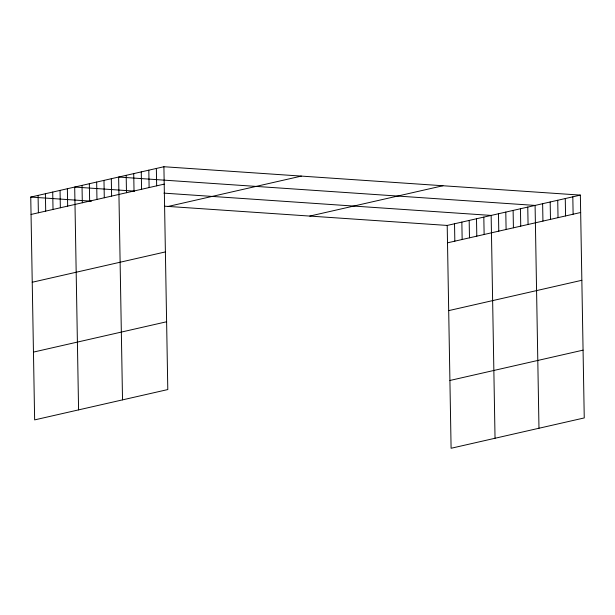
<?xml version="1.0" encoding="UTF-8"?>
<svg xmlns="http://www.w3.org/2000/svg" width="615" height="615" viewBox="0 0 615 615"><rect width="100%" height="100%" fill="white"/><g stroke="black" fill="none" stroke-linecap="round" stroke-linejoin="round"><path stroke-width="0.92" d="M163.905 166.734L167.795 389.564L34.64 419.891L30.75 197.069L163.905 166.734L580.36 195.109L584.25 417.931L451.095 448.266L447.205 225.436L580.36 195.109M31.05 214.451L164.205 184.123M168.179 206.432L301.335 176.098M309.776 216.073L442.931 185.745M32.234 282.247L165.389 251.919M447.512 242.825L580.668 212.498M33.456 352.095L166.611 321.768M448.696 310.621L581.844 280.286M449.911 380.47L583.066 350.143M134.485 191.127L74.692 187.06L78.582 409.882M163.928 193.133L491.147 215.427L495.037 438.257M30.75 197.069L91.435 201.197M164.612 206.186L447.205 225.436M572.819 196.823L573.119 214.212M565.27 198.545L565.577 215.934M557.728 200.267L558.028 217.649M550.179 201.981L550.479 219.371M542.63 203.703L542.937 221.085M538.978 428.248L535.088 205.418L118.633 177.043L122.523 399.873M527.762 207.086L528.07 224.475M520.444 208.754L520.744 226.143M513.118 210.422L513.417 227.811M505.791 212.09L506.099 229.48M498.473 213.759L498.773 231.148M483.821 217.095L484.128 234.484M476.502 218.763L476.802 236.152M469.176 220.431L469.483 237.821M461.85 222.1L462.157 239.489M454.531 223.768L454.831 241.157M156.356 168.456L156.664 185.838M148.815 170.171L149.114 187.56M141.266 171.893L141.573 189.274M133.724 173.607L134.024 190.996M126.175 175.329L126.482 192.718M111.307 178.711L111.615 196.1M103.981 180.387L104.289 197.769M96.663 182.055L96.962 199.437M89.336 183.724L89.644 201.105M82.018 185.392L82.318 202.773M67.366 188.728L67.673 206.11M60.047 190.396L60.347 207.778M52.721 192.065L53.021 209.446M45.395 193.733L45.702 211.114M38.076 195.401L38.376 212.782"/></g></svg>
